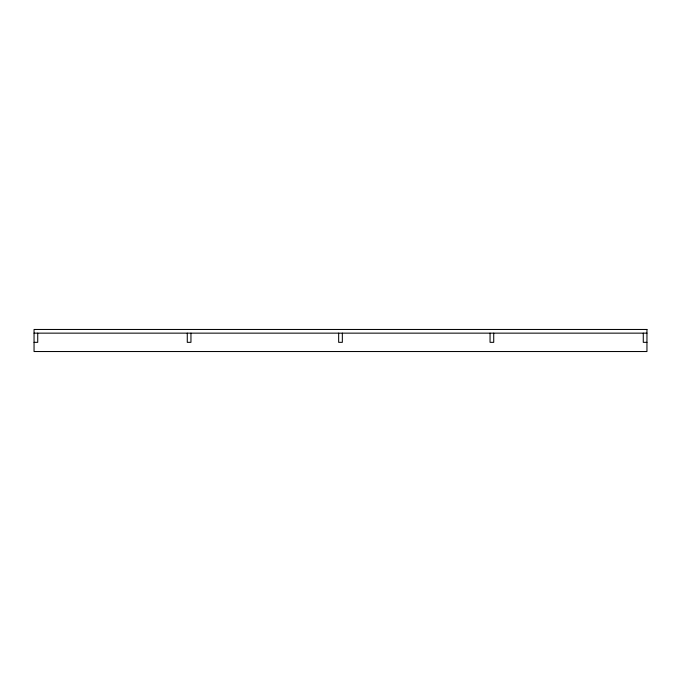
<?xml version="1.0" encoding="UTF-8"?>
<svg xmlns="http://www.w3.org/2000/svg" width="681" height="681" viewBox="0 0 681 681"><rect width="100%" height="100%" fill="white"/><g stroke="black" fill="none" stroke-linecap="round" stroke-linejoin="round"><path stroke-width="1.02" d="M34.05 333.145L646.95 333.145M34.05 342.339L37.727 342.339L37.727 333.145M646.95 342.339L643.273 342.339L643.273 333.145M493.725 333.145L493.725 342.339L490.048 342.339L490.048 333.145M342.339 333.145L342.339 342.339L338.661 342.339L338.661 333.145M190.952 333.145L190.952 342.339L187.275 342.339L187.275 333.145M646.95 329.468L34.05 329.468L34.05 351.532L646.95 351.532L646.95 329.468"/></g></svg>
